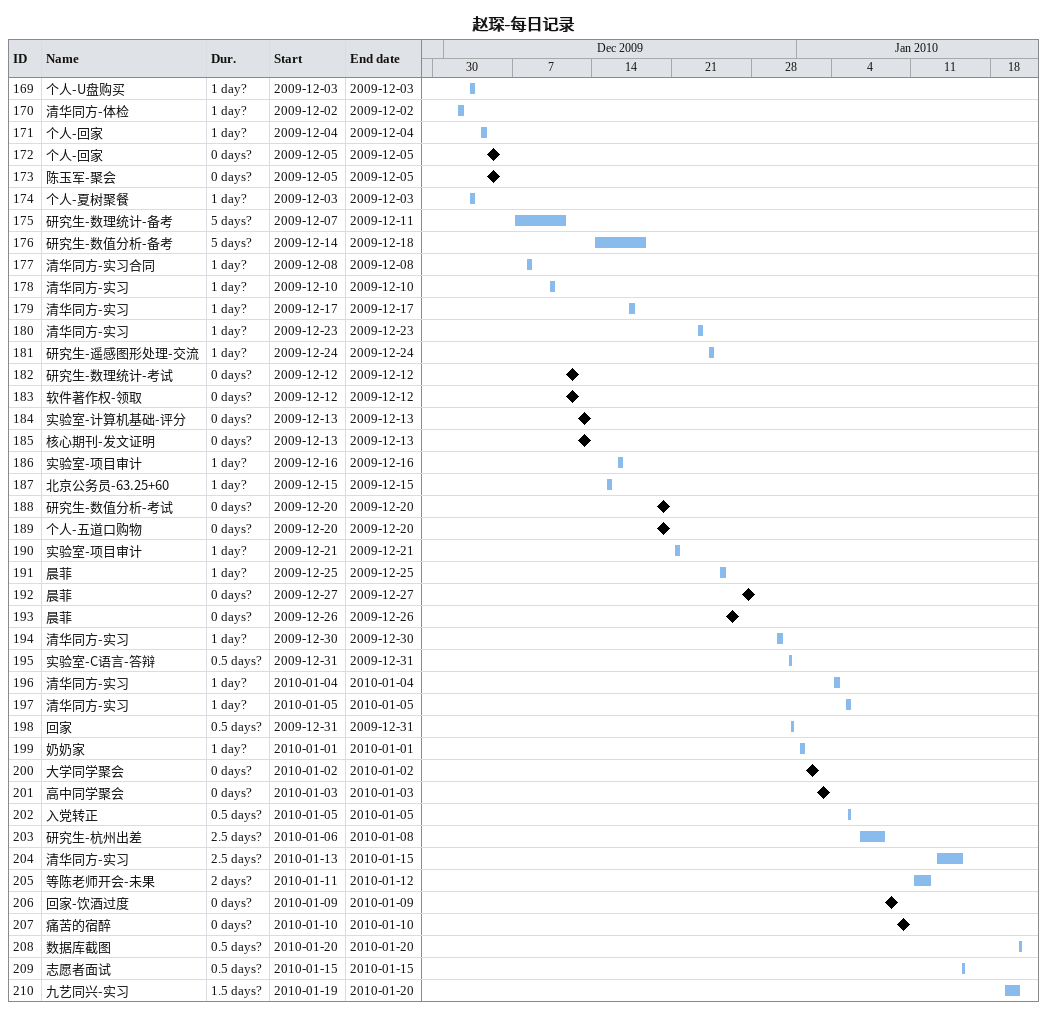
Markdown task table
赵琛-每日记录

| ID | Task | Duration | Start | Finish |
|---|---|---|---|---|
| 169 | 个人-U盘购买 | 1d? | 2009-12-03 | 2009-12-03 |
| 170 | 清华同方-体检 | 1d? | 2009-12-02 | 2009-12-02 |
| 171 | 个人-回家 | 1d? | 2009-12-04 | 2009-12-04 |
| 172 | 个人-回家 | 0d? | 2009-12-05 | 2009-12-05 |
| 173 | 陈玉军-聚会 | 0d? | 2009-12-05 | 2009-12-05 |
| 174 | 个人-夏树聚餐 | 1d? | 2009-12-03 | 2009-12-03 |
| 175 | 研究生-数理统计-备考 | 5d? | 2009-12-07 | 2009-12-11 |
| 176 | 研究生-数值分析-备考 | 5d? | 2009-12-14 | 2009-12-18 |
| 177 | 清华同方-实习合同 | 1d? | 2009-12-08 | 2009-12-08 |
| 178 | 清华同方-实习 | 1d? | 2009-12-10 | 2009-12-10 |
| 179 | 清华同方-实习 | 1d? | 2009-12-17 | 2009-12-17 |
| 180 | 清华同方-实习 | 1d? | 2009-12-23 | 2009-12-23 |
| 181 | 研究生-遥感图形处理-交流 | 1d? | 2009-12-24 | 2009-12-24 |
| 182 | 研究生-数理统计-考试 | 0d? | 2009-12-12 | 2009-12-12 |
| 183 | 软件著作权-领取 | 0d? | 2009-12-12 | 2009-12-12 |
| 184 | 实验室-计算机基础-评分 | 0d? | 2009-12-13 | 2009-12-13 |
| 185 | 核心期刊-发文证明 | 0d? | 2009-12-13 | 2009-12-13 |
| 186 | 实验室-项目审计 | 1d? | 2009-12-16 | 2009-12-16 |
| 187 | 北京公务员-63.25+60 | 1d? | 2009-12-15 | 2009-12-15 |
| 188 | 研究生-数值分析-考试 | 0d? | 2009-12-20 | 2009-12-20 |
| 189 | 个人-五道口购物 | 0d? | 2009-12-20 | 2009-12-20 |
| 190 | 实验室-项目审计 | 1d? | 2009-12-21 | 2009-12-21 |
| 191 | 晨菲 | 1d? | 2009-12-25 | 2009-12-25 |
| 192 | 晨菲 | 0d? | 2009-12-27 | 2009-12-27 |
| 193 | 晨菲 | 0d? | 2009-12-26 | 2009-12-26 |
| 194 | 清华同方-实习 | 1d? | 2009-12-30 | 2009-12-30 |
| 195 | 实验室-C语言-答辩 | 0.5d? | 2009-12-31 | 2009-12-31 |
| 196 | 清华同方-实习 | 1d? | 2010-01-04 | 2010-01-04 |
| 197 | 清华同方-实习 | 1d? | 2010-01-05 | 2010-01-05 |
| 198 | 回家 | 0.5d? | 2009-12-31 | 2009-12-31 |
| 199 | 奶奶家 | 1d? | 2010-01-01 | 2010-01-01 |
| 200 | 大学同学聚会 | 0d? | 2010-01-02 | 2010-01-02 |
| 201 | 高中同学聚会 | 0d? | 2010-01-03 | 2010-01-03 |
| 202 | 入党转正 | 0.5d? | 2010-01-05 | 2010-01-05 |
| 203 | 研究生-杭州出差 | 2.5d? | 2010-01-06 | 2010-01-08 |
| 204 | 清华同方-实习 | 2.5d? | 2010-01-13 | 2010-01-15 |
| 205 | 等陈老师开会-未果 | 2d? | 2010-01-11 | 2010-01-12 |
| 206 | 回家-饮酒过度 | 0d? | 2010-01-09 | 2010-01-09 |
| 207 | 痛苦的宿醉 | 0d? | 2010-01-10 | 2010-01-10 |
| 208 | 数据库截图 | 0.5d? | 2010-01-20 | 2010-01-20 |
| 209 | 志愿者面试 | 0.5d? | 2010-01-15 | 2010-01-15 |
| 210 | 九艺同兴-实习 | 1.5d? | 2010-01-19 | 2010-01-20 |
